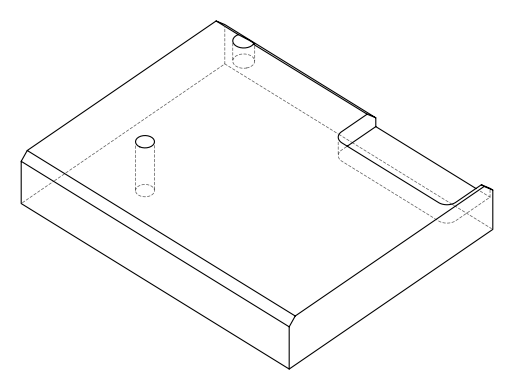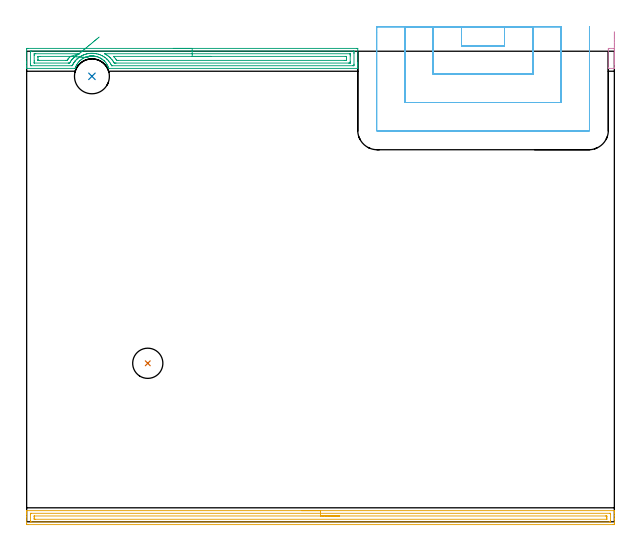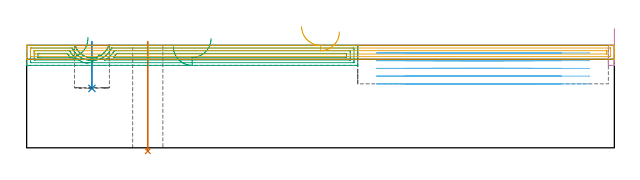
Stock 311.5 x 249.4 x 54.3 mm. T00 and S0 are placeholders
(PLAN: 6 operations, 3 tool changes, 23.8 min)
(1 INDEXABLE_INSERT_DRILL_THROUGH_HOLE_FROM_SOLID | STEP1HOLE | NXT0302_003 | 0.23 min | 10902 mm3)
(2 INDEXABLE_INSERT_DRILL_BLIND_HOLE_FROM_SOLID | STEP1POCKET | NXT0302_008 | 0.1 min | 6064 mm3)
(3 AREA_MILL | FG_CHAMFER_SURFACE | UGT0205_001 | 5.84 min | 9972 mm3)
(4 AREA_MILL_1 | FG_CHAMFER_SURFACE_1 | UGT0205_001 | 0.27 min | 524 mm3)
(5 AREA_MILL_2 | FG_CHAMFER_SURFACE_2 | UGT0205_001 | 7.68 min | 8533 mm3)
(6 MILL_SLOT | SLOT_PARTIAL_RECTANGULAR | UGT0201_104 | Follow Part, ap 5, ae 75% | 9.67 min | 139809 mm3)
(TOOL NXT0302_003 | Index. Insert Drill 16mm [880-D1600L20-05] | D16 PA176 FL80 Z2)
(TOOL NXT0302_008 | Index. Insert Drill 18.5mm [880-D1850L25-05] | D18.5 PA176 FL93 Z2)
(TOOL UGT0205_001 | Chamfer Mill 20 x 3 x 45 deg. | D20 FL50 Z2)
(TOOL UGT0201_104 | End Mill 20 mm | D20 FL22 Z2)
(OP 1 INDEXABLE_INSERT_DRILL_THROUGH_HOLE_FROM_SOLID)
G17 G21 G94 G90
T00 M6
G54
G17 G0 G90 X64.2 Y84. S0 M3
G43 Z64.3 H1
G94 G81 G98 Z-1.779 F250. R56.3
G80
M5
M2
(OP 2 INDEXABLE_INSERT_DRILL_BLIND_HOLE_FROM_SOLID)
G17 G21 G94 G90
T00 M6
G54
G17 G0 G90 X34.6 Y236.1 S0 M3
G43 Z64.3 H1
G94 G81 G98 Z31.5 F250. R56.3
G80
M5
M2
(OP 3 AREA_MILL)
G17 G21 G94 G90
T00 M6
G54
G17 G0 G90 X77.75 Y250.9 S1061 M3
G43 Z64.3 H0
Z53.7
G94 G1 X77.788 Z52.828 F250.
X77.902 Z51.964
X78.091 Z51.112
X78.353 Z50.28
X78.687 Z49.474
X79.09 Z48.7
X79.558 Z47.964
X80.09 Z47.272
X80.679 Z46.629
X81.322 Z46.04
X82.014 Z45.509
X82.75 Z45.04
X83.524 Z44.637
X84.33 Z44.303
X85.162 Z44.041
X86.013 Z43.852
X86.878 Z43.738
X87.75 Z43.7
X174.878
X175.318 Y250.896 Z43.702
X175.49 Y250.892 Z43.706
X175.5 Y250.716 Z43.881
Y243.396 Z51.198
Y242.86 Z51.737
Y242.515 Z52.081
Y241.979 Z52.618
Y241.633 Z52.962
Y240.943 Z53.657
Y240.654 Z53.946
X175.495 Y240.304 Z54.287
X175.492 Y240.303 Z54.288
X175.325 Y240.3 Z54.3
X43.515
X43.504 Y240.304 Z54.295
X43.498 Y240.308 Z54.291
X43.465 Y240.403 Z54.197
X43.379 Y240.657 Z53.943
X43.321 Y240.809 Z53.79
X43.237 Y241.032 Z53.566
X43.046 Y241.473 Z53.125
X42.968 Y241.633 Z52.964
X42.834 Y241.908 Z52.69
X42.667 Y242.221 Z52.377
X42.489 Y242.515 Z52.081
X42.315 Y242.785 Z51.814
X42.051 Y243.154 Z51.444
X41.864 Y243.396 Z51.199
X41.775 Y243.514 Z51.084
X41.728 Y243.568 Z51.031
X41.648 Y243.661 Z50.938
X41.272 Y244.065 Z50.534
X41.133 Y244.204 Z50.394
X41.058 Y244.278 Z50.318
X40.988 Y244.349 Z50.25
X40.882 Y244.455 Z50.144
X40.835 Y244.497 Z50.102
X40.789 Y244.537 Z50.061
X40.747 Y244.572 Z50.026
X40.394 Y244.863 Z49.737
X39.989 Y245.174 Z49.424
X39.815 Y245.297 Z49.302
X39.636 Y245.414 Z49.185
X39.494 Y245.497 Z49.101
X39.096 Y245.733 Z48.866
X38.967 Y245.8 Z48.799
X38.653 Y245.96 Z48.636
X38.204 Y246.168 Z48.432
X38.162 Y246.185 Z48.415
X37.904 Y246.29 Z48.308
X37.311 Y246.486 Z48.112
X37.172 Y246.525 Z48.073
X36.866 Y246.61 Z47.986
X36.418 Y246.712 Z47.885
X36.367 Y246.721 Z47.876
X35.973 Y246.791 Z47.808
X35.7 Y246.825 Z47.774
X35.594 Y246.837 Z47.759
X35.526 Y246.846 Z47.75
X35.473 Y246.849 Z47.745
X35.33 Y246.86 Z47.733
X35.104 Y246.878 Z47.718
X35.079 Y246.88 Z47.716
X35.05 Y246.881 Z47.715
X34.865 Y246.889 Z47.708
X34.678 Y246.896 Z47.702
X34.633 Y246.898 Z47.7
X34.586 Y246.895 Z47.699
X34.579 Y246.896 Z47.702
X34.575
X34.411 Y246.892 Z47.707
X34.186 Y246.883 Z47.71
X34.167 Y246.881 Z47.711
X33.936 Y246.867 Z47.73
X33.74 Y246.853 Z47.742
X33.686 Y246.846 Z47.748
X33.527 Y246.828 Z47.768
X33.403 Y246.815 Z47.784
X33.293 Y246.802 Z47.797
X32.847 Y246.726 Z47.872
X32.4 Y246.628 Z47.97
X32.345 Y246.613 Z47.985
X31.955 Y246.506 Z48.093
X31.296 Y246.291 Z48.309
X31.198 Y246.251 Z48.349
X31.062 Y246.195 Z48.403
X30.613 Y245.991 Z48.606
X30.558 Y245.963 Z48.633
X30.169 Y245.767 Z48.832
X29.567 Y245.414 Z49.185
X29.277 Y245.22 Z49.379
X29.055 Y245.052 Z49.547
X28.838 Y244.887 Z49.711
X28.384 Y244.515 Z50.084
X28.324 Y244.456 Z50.144
X28.261 Y244.393 Z50.206
X28.146 Y244.278 Z50.318
X28.026 Y244.161 Z50.437
X27.96 Y244.095 Z50.503
X27.551 Y243.661 Z50.937
X27.491 Y243.592 Z51.006
X27.18 Y243.194 Z51.405
X26.888 Y242.784 Z51.813
X26.716 Y242.515 Z52.082
X26.598 Y242.332 Z52.266
X26.367 Y241.909 Z52.69
X26.154 Y241.473 Z53.126
X26.076 Y241.292 Z53.306
X26.033 Y241.193 Z53.403
X25.963 Y241.032 Z53.566
X25.828 Y240.675 Z53.924
X25.762 Y240.48 Z54.119
X25.717 Y240.354 Z54.244
X25.692 Y240.305 Z54.292
X25.643 Y240.3 Z54.3
X0.175
X0.008 Y240.303 Z54.288
X0.005 Y240.304 Z54.287
X0. Y240.653 Z53.946
Y240.943 Z53.656
Y241.633 Z52.962
Y242.86 Z51.737
Y243.396 Z51.198
Y244.01 Z50.586
Y250.18 Z44.417
X0.003 Y250.448 Z44.149
X0.01 Y250.892 Z43.706
X0.168 Y250.896 Z43.702
X0.622 Y250.9 Z43.7
X87.75
Y249.486 Z45.114
X173.091 Y249.485 Z45.115
X173.174 Y249.484 Z45.116
X173.462 Y249.479 Z45.121
X173.49 Y249.385 Z45.215
X173.497 Y249.167 Z45.433
X173.499 Y248.685 Z45.915
X173.5 Y248.282 Z46.318
X173.499 Y242.515 Z52.085
X173.496 Y242.115 Z52.485
X173.487 Y241.721 Z52.879
X173.091 Y241.716 Z52.884
X173.008 Y241.715 Z52.885
X45.303
X45.22 Y241.716 Z52.884
X45.071 Y241.721 Z52.879
X45.04 Y241.723 Z52.877
X45.016 Y241.766 Z52.834
X44.994 Y241.808 Z52.792
X44.973 Y241.852 Z52.748
X44.879 Y242.052 Z52.548
X44.638 Y242.515 Z52.085
X44.409 Y242.927 Z51.673
X44.108 Y243.396 Z51.204
X43.516 Y244.205 Z50.395
X43.453 Y244.278 Z50.322
X43.057 Y244.707 Z49.893
X42.628 Y245.159 Z49.441
X42.622 Y245.165 Z49.435
X42.405 Y245.374 Z49.226
X41.728 Y245.92 Z48.68
X41.57 Y246.041 Z48.559
X41.142 Y246.346 Z48.254
X40.835 Y246.54 Z48.06
X40.17 Y246.922 Z47.678
X39.941 Y247.043 Z47.557
X39.693 Y247.167 Z47.433
X39.048 Y247.449 Z47.151
X38.707 Y247.579 Z47.021
X38.139 Y247.774 Z46.826
X38.128 Y247.778 Z46.822
X38.038 Y247.804 Z46.796
X37.26 Y248. Z46.6
X37.001 Y248.059 Z46.541
X36.367 Y248.171 Z46.429
X35.939 Y248.225 Z46.375
X35.473 Y248.268 Z46.332
X34.974 Y248.296 Z46.304
X34.579 Y248.306 Z46.294
X34.085 Y248.292 Z46.308
X33.686 Y248.265 Z46.335
X33.259 Y248.225 Z46.375
X32.792 Y248.164 Z46.436
X32.48 Y248.112 Z46.488
X31.899 Y247.992 Z46.608
X31.743 Y247.957 Z46.643
X31.163 Y247.804 Z46.796
X31.005 Y247.754 Z46.846
X30.379 Y247.54 Z47.06
X30.266 Y247.498 Z47.102
X30.111 Y247.434 Z47.166
X29.754 Y247.275 Z47.325
X29.218 Y247.023 Z47.577
X29.15 Y246.989 Z47.611
X29.023 Y246.922 Z47.678
X28.583 Y246.667 Z47.933
X28.324 Y246.514 Z48.086
X28.034 Y246.327 Z48.273
X27.629 Y246.041 Z48.559
X27.515 Y245.957 Z48.643
X27.484 Y245.934 Z48.666
X27.43 Y245.892 Z48.708
X27.029 Y245.559 Z49.041
X26.798 Y245.365 Z49.235
X26.577 Y245.159 Z49.441
X26.557 Y245.14 Z49.46
X26.537 Y245.12 Z49.48
X26.124 Y244.685 Z49.915
X25.748 Y244.278 Z50.322
X25.7 Y244.222 Z50.378
X25.643 Y244.151 Z50.449
X25.321 Y243.714 Z50.886
X25.095 Y243.396 Z51.204
X24.958 Y243.191 Z51.409
X24.75 Y242.865 Z51.735
X24.624 Y242.639 Z51.961
X24.559 Y242.515 Z52.085
X24.153 Y241.721 Z52.879
X23.774 Y241.715 Z52.885
X2.409
X2.326 Y241.716 Z52.884
X2.038 Y241.721 Z52.879
X2.01 Y241.815 Z52.785
X2.004 Y242.033 Z52.567
X2.001 Y242.515 Z52.085
X2. Y242.918 Z51.682
X2.001 Y248.685 Z45.915
X2.004 Y249.085 Z45.515
X2.013 Y249.479 Z45.121
X2.409 Y249.484 Z45.116
X2.492 Y249.485 Z45.115
X87.75 Y249.486 Z45.114
Y248.071 Z46.529
X171.304
X171.394 Y248.07 Z46.53
X171.466 Y248.067 Z46.533
X171.482 Y248.065 Z46.535
X171.49 Y248.051 Z46.549
X171.493 Y247.997 Z46.603
X171.498 Y247.804 Z46.796
X171.5 Y247.61 Z46.99
Y246.922 Z47.678
Y244.084 Z50.516
X171.498 Y243.396 Z51.204
X171.496 Y243.207 Z51.393
X171.49 Y243.144 Z51.456
X171.438 Y243.135 Z51.465
X171.304 Y243.134 Z51.466
X170.681 Y243.129 Z51.471
X47.361
X47.09 Y243.13 Z51.47
X46.461 Y243.135 Z51.465
X46.457 Y243.139 Z51.461
X46.441 Y243.155 Z51.445
X46.301 Y243.396 Z51.204
X46.197 Y243.572 Z51.028
X45.913 Y244.004 Z50.596
X45.714 Y244.278 Z50.322
X45.303 Y244.833 Z49.767
X45.024 Y245.159 Z49.441
X44.409 Y245.814 Z48.786
X44.182 Y246.041 Z48.559
X43.833 Y246.357 Z48.243
X43.516 Y246.621 Z47.979
X43.138 Y246.922 Z47.678
X42.622 Y247.299 Z47.301
X42.314 Y247.501 Z47.099
X41.819 Y247.804 Z46.796
X41.396 Y248.05 Z46.55
X41.368 Y248.069 Z46.531
X41.391 Y248.07 Z46.53
X41.424 Y248.071 Z46.529
X87.75
Y246.657 Z47.943
X168.892
X169.366 Y246.655 Z47.945
X169.474 Y246.652 Z47.948
X169.489 Y246.651 Z47.949
X169.493 Y246.631 Z47.969
X169.497 Y246.58 Z48.02
X169.499 Y246.475 Z48.125
X169.5 Y246.057 Z48.543
Y245.176 Z49.424
X169.498 Y244.727 Z49.873
X169.494 Y244.619 Z49.981
X169.49 Y244.566 Z50.034
X169.484 Y244.549 Z50.051
X169.455 Y244.548 Z50.052
X169.246 Y244.545 Z50.055
X168.623 Y244.543 Z50.057
X168.354
X48.608 Y244.544 Z50.056
X47.984 Y244.548 Z50.052
X47.782 Y244.55 Z50.05
X47.605 Y244.786 Z49.814
X47.325 Y245.159 Z49.441
X47.09 Y245.468 Z49.132
X46.597 Y246.041 Z48.559
X46.197 Y246.479 Z48.121
X46.068 Y246.624 Z47.976
X46.045 Y246.65 Z47.95
X46.084 Y246.652 Z47.948
X46.197 Y246.655 Z47.945
X46.466 Y246.657 Z47.943
X87.75
X88.622 Z47.981
X89.486 Z48.095
X90.338 Z48.283
X91.17 Z48.546
X91.976 Z48.88
X92.75 Z49.282
X93.486 Z49.751
X94.178 Z50.282
X94.821 Z50.872
X95.41 Z51.515
X95.941 Z52.207
X96.41 Z52.943
X96.813 Z53.716
X97.147 Z54.522
X97.409 Z55.354
X97.598 Z56.206
X97.712 Z57.071
X97.75 Z57.943
G0 Z64.3
X38.432 Y256.899
Z49.571
G1 X38.046 Y256.578 Z48.858
X37.614 Y256.219 Z48.19
X37.139 Y255.824 Z47.575
X36.625 Y255.395 Z47.015
X36.075 Y254.938 Z46.516
X35.493 Y254.454 Z46.081
X34.885 Y253.948 Z45.714
X34.255 Y253.423 Z45.417
X33.606 Y252.884 Z45.193
X32.946 Y252.334 Z45.043
X32.278 Y251.779 Z44.968
X31.607 Y251.221 Z44.97
X30.939 Y250.665 Z45.047
X30.279 Y250.115 Z45.2
X29.631 Y249.577 Z45.428
X29.002 Y249.053 Z45.728
X28.394 Y248.548 Z46.098
X27.814 Y248.065 Z46.535
X27.806 Y248.058 Z46.542
X27.749 Y248.021 Z46.579
X27.683 Y247.98 Z46.62
X27.59 Y247.927 Z46.673
X27.378 Y247.804 Z46.796
X26.862 Y247.485 Z47.115
X26.537 Y247.268 Z47.332
X26.333 Y247.123 Z47.477
X26.061 Y246.922 Z47.678
X25.827 Y246.741 Z47.859
X25.643 Y246.593 Z48.007
X25.342 Y246.338 Z48.262
X25.019 Y246.041 Z48.559
X24.882 Y245.91 Z48.69
X24.75 Y245.777 Z48.823
X24.448 Y245.457 Z49.143
X24.173 Y245.159 Z49.441
X24.026 Y244.992 Z49.608
X23.856 Y244.784 Z49.816
X23.638 Y244.493 Z50.107
X23.482 Y244.278 Z50.322
X23.27 Y243.974 Z50.626
X22.962 Y243.509 Z51.091
X22.919 Y243.439 Z51.161
X22.894 Y243.396 Z51.204
X22.789 Y243.219 Z51.381
X22.745 Y243.147 Z51.453
X22.732 Y243.135 Z51.465
X22.689 Y243.133 Z51.467
X22.612 Y243.131 Z51.469
X22.34 Y243.129 Z51.471
X22.069
X4.196
X4.106 Y243.13 Z51.47
X4.034 Y243.133 Z51.467
X4.018 Y243.135 Z51.465
X4.01 Y243.149 Z51.451
X4.007 Y243.203 Z51.397
X4.002 Y243.396 Z51.204
X4. Y243.59 Z51.01
Y244.278 Z50.322
Y247.116 Z47.484
X4.002 Y247.804 Z46.796
X4.004 Y247.993 Z46.607
X4.009 Y248.056 Z46.544
X4.062 Y248.064 Z46.536
X4.196 Y248.066 Z46.534
X4.819 Y248.071 Z46.529
X27.43
X27.612 Y248.07 Z46.53
X27.814 Y248.065 Z46.535
X23.156 Y246.648 Z47.952
X23.056 Y246.534 Z48.066
X22.962 Y246.436 Z48.164
X22.599 Y246.041 Z48.559
X22.35 Y245.764 Z48.836
X22.069 Y245.42 Z49.18
X21.955 Y245.272 Z49.328
X21.87 Y245.159 Z49.441
X21.577 Y244.763 Z49.837
X21.453 Y244.598 Z50.002
X21.404 Y244.55 Z50.05
X21.331 Y244.547 Z50.053
X21.175 Y244.545 Z50.055
X20.906 Y244.543 Z50.057
X6.608
X6.134 Y244.546 Z50.054
X6.026 Y244.548 Z50.052
X6.011 Y244.549 Z50.051
X6.007 Y244.569 Z50.031
X6.003 Y244.62 Z49.98
X6.001 Y244.725 Z49.875
X6. Y245.143 Z49.457
Y246.024 Z48.576
X6.002 Y246.473 Z48.127
X6.006 Y246.581 Z48.019
X6.01 Y246.634 Z47.966
X6.016 Y246.651 Z47.949
X6.045 Y246.652 Z47.948
X6.254 Y246.655 Z47.945
X6.877 Y246.657 Z47.943
X7.146
X22.693 Y246.656 Z47.944
X22.962 Y246.654 Z47.946
X23.12 Y246.65 Z47.95
X23.156 Y246.648 Z47.952
X24.022 Y246.592 Z48.046
X24.876 Y246.537 Z48.216
X25.712 Y246.483 Z48.459
X26.523 Y246.43 Z48.774
X27.304 Y246.379 Z49.159
X28.049 Y246.331 Z49.611
X28.752 Y246.286 Z50.127
X29.407 Y246.243 Z50.701
X30.009 Y246.204 Z51.331
X30.555 Y246.169 Z52.011
X31.039 Y246.138 Z52.735
X31.459 Y246.111 Z53.5
X31.81 Y246.088 Z54.298
X32.091 Y246.07 Z55.124
X32.298 Y246.056 Z55.971
X32.432 Y246.048 Z56.833
X32.489 Y246.044 Z57.704
X32.471 Y246.045 Z58.576
G0 Z64.3
M5
M2
(OP 4 AREA_MILL_1)
G17 G21 G94 G90
T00 M6
G54
G17 G0 G90 X311.5 Y259.742 S1061 M3
G43 Z64.3 H0
Z49.001
G94 G1 Y259.099 Z48.411 F250.
Y258.407 Z47.88
Y257.671 Z47.411
Y256.898 Z47.008
Y256.092 Z46.674
Y255.26 Z46.412
Y254.408 Z46.223
Y253.543 Z46.109
Y252.671 Z46.071
Y251.8 Z46.109
Y250.935 Z46.223
Y250.083 Z46.411
Y249.251 Z46.674
Y248.445 Z47.007
Y247.671 Z47.41
Y246.935 Z47.879
Y246.243 Z48.41
Y245.6 Z48.999
X311.499 Y240.605 Z53.992
X311.49 Y240.305 Z54.291
X311.205 Y240.3 Z54.3
X308.595
X308.31 Y240.305 Z54.291
X308.3 Y240.606 Z53.991
Y249.851 Z44.748
X308.302 Y250.448 Z44.151
X308.305 Y250.893 Z43.707
X308.374 Y250.896 Z43.704
X308.595 Y250.9 Z43.7
X311.205
X311.419 Y250.896 Z43.703
X311.49 Y250.892 Z43.706
X311.5 Y250.733 Z43.867
Y245.6 Z48.999
Y245.011 Z49.642
Y244.479 Z50.334
Y244.011 Z51.07
Y243.608 Z51.844
Y243.274 Z52.65
Y243.011 Z53.482
Y242.822 Z54.333
Y242.708 Z55.198
Y242.67 Z56.07
Y242.708 Z56.941
Y242.822 Z57.806
Y243.011 Z58.658
Y243.273 Z59.49
Y243.607 Z60.296
Y244.009 Z61.07
Y244.478 Z61.806
Y245.009 Z62.498
Y245.598 Z63.141
G0 Z64.3
M5
M2
(OP 5 AREA_MILL_2)
G17 G21 G94 G90
T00 M6
G54
G17 G0 G90 X145.75 Y5.9 S1061 M3
G43 Z64.3 H0
G94 G1 X145.788 Z63.428 F250.
X145.902 Z62.563
X146.091 Z61.712
X146.353 Z60.88
X146.687 Z60.074
X147.09 Z59.3
X147.558 Z58.564
X148.09 Z57.872
X148.679 Z57.229
X149.322 Z56.639
X150.014 Z56.108
X150.75 Z55.64
X151.524 Z55.237
X152.33 Z54.903
X153.162 Z54.641
X154.014 Z54.452
X154.878 Z54.338
X155.75 Z54.3
X311.319
X311.49 Y5.897 Z54.288
X311.493 Y5.847 Z54.238
X311.5 Y5.428 Z53.828
Y5.149 Z53.548
Y4.427 Z52.822
Y3.175 Z51.572
Y1.755 Z50.15
Y1.129 Z49.525
Y-0.653 Z47.744
X311.498 Y-0.918 Z47.479
X311.492 Y-1.492 Z46.906
X311.45 Y-1.494 Z46.904
X310.872 Y-1.5 Z46.9
X0.628
X0.05 Y-1.494 Z46.904
X0.008 Y-1.492 Z46.906
X0. Y-0.918 Z47.479
Y2.645 Z51.04
Y4.066 Z52.462
Y4.427 Z52.822
Y5.149 Z53.548
Y5.428 Z53.828
X0.007 Y5.847 Z54.238
X0.01 Y5.897 Z54.288
X0.181 Y5.9 Z54.3
X155.75
Y4.486 Z52.886
X309.143 Y4.485 Z52.885
X309.261 Y4.484 Z52.884
X309.487 Y4.479 Z52.879
X309.491 Y4.427 Z52.827
X309.499 Y4.013 Z52.413
Y0.45 Z48.85
X309.493 Y-0.027 Z48.373
X309.49 Y-0.072 Z48.328
X309.319 Y-0.081 Z48.319
X309.202 Y-0.085 Z48.315
X309.143 Y-0.086 Z48.314
X2.357 Y-0.085 Z48.315
X2.239 Y-0.084 Z48.316
X2.013 Y-0.079 Z48.321
X2.009 Y-0.027 Z48.373
X2.001 Y0.387 Z48.787
Y3.95 Z52.35
X2.007 Y4.427 Z52.827
X2.01 Y4.472 Z52.872
X2.181 Y4.481 Z52.881
X2.298 Y4.485 Z52.885
X2.357 Y4.486 Z52.886
X155.75
Y3.071 Z51.471
X306.868
X307.296 Y3.069 Z51.469
X307.437 Y3.067 Z51.467
X307.481 Y3.065 Z51.465
X307.49 Y2.984 Z51.384
X307.495 Y2.849 Z51.249
X307.499 Y2.645 Z51.045
X307.5 Y2.442 Z50.842
X307.499 Y1.755 Z50.155
X307.498 Y1.552 Z49.952
X307.49 Y1.348 Z49.748
X307.487 Y1.334 Z49.734
X307.481 Y1.332 Z49.732
X307.456 Y1.33 Z49.73
X307.402 Y1.329 Z49.729
X307.296
X4.632
X4.204 Y1.331 Z49.731
X4.062 Y1.333 Z49.733
X4.019 Y1.335 Z49.735
X4.01 Y1.416 Z49.816
X4.005 Y1.551 Z49.951
X4.001 Y1.755 Z50.155
X4. Y1.958 Z50.358
X4.001 Y2.645 Z51.045
X4.002 Y2.847 Z51.247
X4.01 Y3.052 Z51.452
X4.013 Y3.066 Z51.466
X4.019 Y3.068 Z51.468
X4.044 Y3.07 Z51.47
X4.098 Y3.071 Z51.471
X4.204
X155.75
X156.622 Z51.51
X157.486 Z51.623
X158.338 Z51.812
X159.17 Z52.075
X159.976 Z52.408
X160.75 Z52.811
X161.486 Z53.28
X162.178 Z53.811
X162.821 Z54.4
X163.41 Z55.044
X163.942 Z55.736
X164.41 Z56.471
X164.813 Z57.245
X165.147 Z58.051
X165.409 Z58.883
X165.598 Z59.735
X165.712 Z60.6
X165.75 Z61.471
G0 Z64.3
M5
M2
(OP 6 MILL_SLOT)
G17 G21 G94 G90
T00 M6
G54
G17 G0 G90 X230.5 Y262.4 S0 M3
G43 Z64.389 H0
Z50.291
G94 G1 Y259.4 F250.
Y252.2 F500.
X253.3
Y259.4
Y262.4 F250.
X215.5
Y259.4
Y237.2 F500.
X268.3
Y259.4
Y262.4 F250.
X200.5
Y259.4
Y222.2 F500.
X283.3
Y259.4
Y262.4 F250.
X185.5
Y259.4
Y207.5 F500.
G3 X185.8 Y207.2 R0.3
G1 X298.
G3 X298.3 Y207.5 R0.3
G1 Y259.4
Y262.4 F250.
G0 X230.5 Z46.194
G1 Y259.4
Y252.2 F500.
X253.3
Y259.4
Y262.4 F250.
X215.5
Y259.4
Y237.2 F500.
X268.3
Y259.4
Y262.4 F250.
X200.5
Y259.4
Y222.2 F500.
X283.3
Y259.4
Y262.4 F250.
X185.5
Y259.4
Y207.5 F500.
G3 X185.8 Y207.2 R0.3
G1 X298.
G3 X298.3 Y207.5 R0.3
G1 Y259.4
Y262.4 F250.
G0 X230.5 Z42.096
G1 Y259.4
Y252.2 F500.
X253.3
Y259.4
Y262.4 F250.
X215.5
Y259.4
Y237.2 F500.
X268.3
Y259.4
Y262.4 F250.
X200.5
Y259.4
Y222.2 F500.
X283.3
Y259.4
Y262.4 F250.
X185.5
Y259.4
Y207.5 F500.
G3 X185.8 Y207.2 R0.3
G1 X298.
G3 X298.3 Y207.5 R0.3
G1 Y259.4
Y262.4 F250.
G0 X230.5 Z37.998
G1 Y259.4
Y252.2 F500.
X253.3
Y259.4
Y262.4 F250.
X215.5
Y259.4
Y237.2 F500.
X268.3
Y259.4
Y262.4 F250.
X200.5
Y259.4
Y222.2 F500.
X283.3
Y259.4
Y262.4 F250.
X185.5
Y259.4
Y207.5 F500.
G3 X185.8 Y207.2 R0.3
G1 X298.
G3 X298.3 Y207.5 R0.3
G1 Y259.4
Y262.4 F250.
G0 X230.5 Z33.9
G1 Y259.4
Y252.2 F500.
X253.3
Y259.4
Y262.4 F250.
X215.5
Y259.4
Y237.2 F500.
X268.3
Y259.4
Y262.4 F250.
X200.5
Y259.4
Y222.2 F500.
X283.3
Y259.4
Y262.4 F250.
X185.5
Y259.4
Y207.5 F500.
G3 X185.8 Y207.2 R0.3
G1 X298.
G3 X298.3 Y207.5 R0.3
G1 Y259.4
Y262.4 F250.
G0 Z64.389
M5
M2
